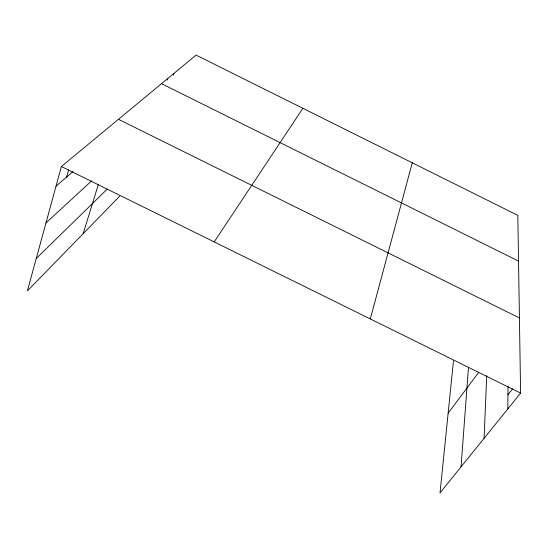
<?xml version="1.0" encoding="UTF-8"?>
<svg xmlns="http://www.w3.org/2000/svg" width="548" height="548" viewBox="0 0 548 548"><rect width="100%" height="100%" fill="white"/><g stroke="black" fill="none" stroke-linecap="round" stroke-linejoin="round"><path stroke-width="0.82" d="M507.866 408.856L507.996 386.299M484.083 438.325L486.727 375.62M461.053 466.848L468.492 367.229M453.477 360.892L440.017 492.905L520.6 393.087L517.826 215.385L196.068 55.095L61.39 166.53L27.4 290.899L119.663 196.205M370.318 318.943L412.267 162.797M66.603 177.079L68.637 169.825M83.159 233.667L98.414 184.258M167.25 80.111L167.791 78.494M173.305 75.076L173.846 73.48M214.193 241.915L302.873 108.299M448.148 413.185L478.479 372.661M507.948 394.731L512.613 388.868M36.264 258.457L107.312 189.033M45.977 222.926L91.591 180.909M56.012 186.197L72.925 171.64M61.39 166.53L520.6 393.087M118.457 119.313L519.429 317.95M161.516 83.686L518.538 261.101"/></g></svg>
